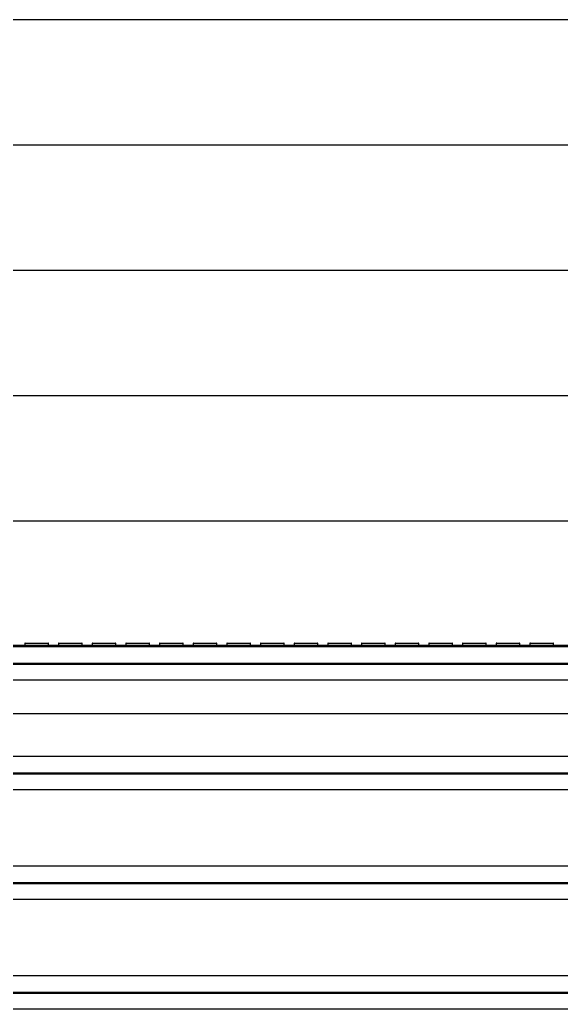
# Model space of a CAD drawing. Header units: millimetres. Extents: x 663313 to 1226001, y 1431724 to 1620898.
# Drawn here: x 810709 to 811513, y 1509406 to 1510876 of the extents above; entities that cross this region are included whole.
import ezdxf

# ---------------------------------------------------------------- set-up
doc = ezdxf.new("R2010")
doc.units = ezdxf.units.MM
for name, pattern in [('CENTER', [50.8, 31.75, -6.35, 6.35, -6.35]), ('DPA_Grid _ Level 100', [1000, 550, -160, 130, -160]), ('TA_GL_000.70000', [1.925, 0.7, -0.175, 0.175, -0.175, 0.7])]:
    doc.linetypes.add(name, pattern=pattern)
doc.layers.add('000 - 0_HIDE_OBJ_FRAMING_DEF_SUB', color=7, linetype='Continuous', plot=False)
for name, color, linetype in [('000 - 0_SYM_DWG_GRIDLINE_MAIN_COLOR_251', 7, 'Continuous'), ('000 - CONCRETE_EX_BUILDING_SUB_COLOR_251', 7, 'Continuous'), ('000 - GRID', 7, 'CENTER')]:
    doc.layers.add(name, color=color, linetype=linetype)
doc.styles.add('TA', font='', dxfattribs={"height": 4.5})
doc.styles.get('TA').set_extended_font_data('Cordia New')

# ---------------------------------------------------------------- blocks, each defined once
blk = doc.blocks.new('*U4807')
at = {"layer": '000 - 0_SYM_DWG_GRIDLINE_MAIN_COLOR_251', "color": 7, "linetype": 'ByBlock', "ltscale": 5}
blk.add_line((12, 0), (-308, 0), dxfattribs=at)
at = {"color": 7, "style": 'TA', "flags": 1}
blk.add_attdef('LOCATION', (6, -6), '', height=4.5, rotation=270, dxfattribs=at)
blk = doc.blocks.new('W-1-PP18-ST_ENT4_REV00_20260602-143416_ELEVATION_1_DIMS')
at = {"layer": '000 - GRID', "color": 7, "linetype": 'TA_GL_000.70000', "xscale": 50, "yscale": 50, "zscale": 50, "rotation": 180}
blk.add_blockref('*U4807', (0, 102340), dxfattribs=at)
blk = doc.blocks.new('DR_Door-Overhead-Rolling - RS-24526168-ENT 4 ELE-1 sheet')
at = {"layer": '000 - CONCRETE_EX_BUILDING_SUB_COLOR_251', "color": 7}
for p, q in [((1810154.1, 103270.6), (1807373.8, 103270.6)), ((1810154.1, 103084.4), (1807373.5, 103084.4)), ((1810154.1, 102898.3), (1807373.5, 102898.3)), ((1810154.1, 102712.2), (1807373.5, 102712.2)), ((1810154.1, 102526.1), (1807373.5, 102526.1))]:
    blk.add_line(p, q, dxfattribs=at)
blk = doc.blocks.new('DPA_GM_Tactile Tile Line Base - Decision Tactile-22558785-ENT 4 ELE-1 sheet')
at = {"layer": '000 - CONCRETE_EX_BUILDING_SUB_COLOR_251', "color": 7}
for p, q in [((1807781.2, 102342), (1808081.2, 102342)), ((1808038.7, 102345), (1808038.7, 102342)), ((1808039.3, 102345), (1808038.7, 102345)), ((1808038.7, 102345), (1808039.3, 102345)), ((1808038.7, 102345), (1808038.7, 102342)), ((1808039.3, 102345), (1808038.7, 102345)), ((1808038.7, 102345), (1808039.3, 102345)), ((1808038.7, 102345), (1808038.7, 102342)), ((1808039.3, 102345), (1808038.7, 102345)), ((1808038.7, 102345), (1808039.3, 102345)), ((1808038.7, 102345), (1808038.7, 102342)), ((1808039.3, 102345), (1808038.7, 102345)), ((1808038.7, 102345), (1808039.3, 102345)), ((1808038.7, 102345), (1808038.7, 102342)), ((1808039.3, 102345), (1808038.7, 102345)), ((1808038.7, 102345), (1808039.3, 102345)), ((1808038.7, 102345), (1808038.7, 102342)), ((1808039.3, 102345), (1808038.7, 102345)), ((1808038.7, 102345), (1808056.2, 102345)), ((1808056.2, 102345), (1808073.7, 102345)), ((1808073.7, 102345), (1808073.1, 102345)), ((1808073.1, 102345), (1808073.7, 102345)), ((1808073.7, 102345), (1808073.1, 102345)), ((1808073.1, 102345), (1808073.7, 102345)), ((1808073.7, 102345), (1808073.1, 102345)), ((1808073.1, 102345), (1808073.7, 102345)), ((1808073.7, 102345), (1808073.1, 102345)), ((1808073.1, 102345), (1808073.7, 102345)), ((1808073.7, 102345), (1808073.1, 102345)), ((1808073.1, 102345), (1808073.7, 102345)), ((1808073.7, 102345), (1808073.1, 102345)), ((1808073.7, 102342), (1808073.7, 102345)), ((1808073.7, 102342), (1808073.7, 102345)), ((1808073.7, 102342), (1808073.7, 102345)), ((1808073.7, 102342), (1808073.7, 102345)), ((1808073.7, 102342), (1808073.7, 102345)), ((1808073.7, 102342), (1808073.7, 102345)), ((1808081.2, 102342), (1808381.2, 102342)), ((1808081.2, 102340), (1808081.2, 102342)), ((1808081.2, 102340), (1808081.2, 102342)), ((1808088.7, 102345), (1808088.7, 102342)), ((1808089.3, 102345), (1808088.7, 102345)), ((1808088.7, 102345), (1808089.3, 102345)), ((1808088.7, 102345), (1808088.7, 102342)), ((1808089.3, 102345), (1808088.7, 102345)), ((1808088.7, 102345), (1808089.3, 102345)), ((1808088.7, 102345), (1808088.7, 102342)), ((1808089.3, 102345), (1808088.7, 102345)), ((1808088.7, 102345), (1808089.3, 102345)), ((1808088.7, 102345), (1808088.7, 102342)), ((1808089.3, 102345), (1808088.7, 102345)), ((1808088.7, 102345), (1808089.3, 102345)), ((1808088.7, 102345), (1808088.7, 102342)), ((1808089.3, 102345), (1808088.7, 102345)), ((1808088.7, 102345), (1808089.3, 102345)), ((1808088.7, 102345), (1808088.7, 102342)), ((1808089.3, 102345), (1808088.7, 102345)), ((1808088.7, 102345), (1808106.2, 102345)), ((1808106.2, 102345), (1808123.7, 102345)), ((1808123.7, 102345), (1808123.1, 102345)), ((1808123.1, 102345), (1808123.7, 102345)), ((1808123.7, 102345), (1808123.1, 102345)), ((1808123.1, 102345), (1808123.7, 102345)), ((1808123.7, 102345), (1808123.1, 102345)), ((1808123.1, 102345), (1808123.7, 102345)), ((1808123.7, 102345), (1808123.1, 102345)), ((1808123.1, 102345), (1808123.7, 102345)), ((1808123.7, 102345), (1808123.1, 102345)), ((1808123.1, 102345), (1808123.7, 102345)), ((1808123.7, 102345), (1808123.1, 102345)), ((1808123.7, 102342), (1808123.7, 102345)), ((1808123.7, 102342), (1808123.7, 102345)), ((1808123.7, 102342), (1808123.7, 102345)), ((1808123.7, 102342), (1808123.7, 102345)), ((1808123.7, 102342), (1808123.7, 102345)), ((1808123.7, 102342), (1808123.7, 102345)), ((1808138.7, 102345), (1808138.7, 102342)), ((1808139.3, 102345), (1808138.7, 102345)), ((1808138.7, 102345), (1808139.3, 102345)), ((1808138.7, 102345), (1808138.7, 102342)), ((1808139.3, 102345), (1808138.7, 102345)), ((1808138.7, 102345), (1808139.3, 102345)), ((1808138.7, 102345), (1808138.7, 102342)), ((1808139.3, 102345), (1808138.7, 102345)), ((1808138.7, 102345), (1808139.3, 102345)), ((1808138.7, 102345), (1808138.7, 102342)), ((1808139.3, 102345), (1808138.7, 102345)), ((1808138.7, 102345), (1808139.3, 102345)), ((1808138.7, 102345), (1808138.7, 102342)), ((1808139.3, 102345), (1808138.7, 102345)), ((1808138.7, 102345), (1808139.3, 102345)), ((1808138.7, 102345), (1808138.7, 102342)), ((1808139.3, 102345), (1808138.7, 102345)), ((1808138.7, 102345), (1808156.2, 102345)), ((1808156.2, 102345), (1808173.7, 102345)), ((1808173.7, 102345), (1808173.1, 102345)), ((1808173.1, 102345), (1808173.7, 102345)), ((1808173.7, 102345), (1808173.1, 102345)), ((1808173.1, 102345), (1808173.7, 102345)), ((1808173.7, 102345), (1808173.1, 102345)), ((1808173.1, 102345), (1808173.7, 102345)), ((1808173.7, 102345), (1808173.1, 102345)), ((1808173.1, 102345), (1808173.7, 102345)), ((1808173.7, 102345), (1808173.1, 102345)), ((1808173.1, 102345), (1808173.7, 102345)), ((1808173.7, 102345), (1808173.1, 102345)), ((1808173.7, 102342), (1808173.7, 102345)), ((1808173.7, 102342), (1808173.7, 102345)), ((1808173.7, 102342), (1808173.7, 102345)), ((1808173.7, 102342), (1808173.7, 102345)), ((1808173.7, 102342), (1808173.7, 102345)), ((1808173.7, 102342), (1808173.7, 102345)), ((1808188.7, 102345), (1808188.7, 102342)), ((1808189.3, 102345), (1808188.7, 102345)), ((1808188.7, 102345), (1808189.3, 102345)), ((1808188.7, 102345), (1808188.7, 102342)), ((1808189.3, 102345), (1808188.7, 102345)), ((1808188.7, 102345), (1808189.3, 102345)), ((1808188.7, 102345), (1808188.7, 102342)), ((1808189.3, 102345), (1808188.7, 102345)), ((1808188.7, 102345), (1808189.3, 102345)), ((1808188.7, 102345), (1808188.7, 102342)), ((1808189.3, 102345), (1808188.7, 102345)), ((1808188.7, 102345), (1808189.3, 102345)), ((1808188.7, 102345), (1808188.7, 102342)), ((1808189.3, 102345), (1808188.7, 102345)), ((1808188.7, 102345), (1808189.3, 102345)), ((1808188.7, 102345), (1808188.7, 102342)), ((1808189.3, 102345), (1808188.7, 102345)), ((1808188.7, 102345), (1808206.2, 102345)), ((1808206.2, 102345), (1808223.7, 102345)), ((1808223.7, 102345), (1808223.1, 102345)), ((1808223.1, 102345), (1808223.7, 102345)), ((1808223.7, 102345), (1808223.1, 102345)), ((1808223.1, 102345), (1808223.7, 102345)), ((1808223.7, 102345), (1808223.1, 102345)), ((1808223.1, 102345), (1808223.7, 102345)), ((1808223.7, 102345), (1808223.1, 102345)), ((1808223.1, 102345), (1808223.7, 102345)), ((1808223.7, 102345), (1808223.1, 102345)), ((1808223.1, 102345), (1808223.7, 102345)), ((1808223.7, 102345), (1808223.1, 102345)), ((1808223.7, 102342), (1808223.7, 102345)), ((1808223.7, 102342), (1808223.7, 102345)), ((1808223.7, 102342), (1808223.7, 102345)), ((1808223.7, 102342), (1808223.7, 102345)), ((1808223.7, 102342), (1808223.7, 102345)), ((1808223.7, 102342), (1808223.7, 102345)), ((1808238.7, 102345), (1808238.7, 102342)), ((1808239.3, 102345), (1808238.7, 102345)), ((1808238.7, 102345), (1808239.3, 102345)), ((1808238.7, 102345), (1808238.7, 102342)), ((1808239.3, 102345), (1808238.7, 102345)), ((1808238.7, 102345), (1808239.3, 102345)), ((1808238.7, 102345), (1808238.7, 102342)), ((1808239.3, 102345), (1808238.7, 102345)), ((1808238.7, 102345), (1808239.3, 102345)), ((1808238.7, 102345), (1808238.7, 102342)), ((1808239.3, 102345), (1808238.7, 102345)), ((1808238.7, 102345), (1808239.3, 102345)), ((1808238.7, 102345), (1808238.7, 102342)), ((1808239.3, 102345), (1808238.7, 102345)), ((1808238.7, 102345), (1808239.3, 102345)), ((1808238.7, 102345), (1808238.7, 102342)), ((1808239.3, 102345), (1808238.7, 102345)), ((1808238.7, 102345), (1808256.2, 102345)), ((1808256.2, 102345), (1808273.7, 102345)), ((1808273.7, 102345), (1808273.1, 102345)), ((1808273.1, 102345), (1808273.7, 102345)), ((1808273.7, 102345), (1808273.1, 102345)), ((1808273.1, 102345), (1808273.7, 102345)), ((1808273.7, 102345), (1808273.1, 102345)), ((1808273.1, 102345), (1808273.7, 102345)), ((1808273.7, 102345), (1808273.1, 102345)), ((1808273.1, 102345), (1808273.7, 102345)), ((1808273.7, 102345), (1808273.1, 102345)), ((1808273.1, 102345), (1808273.7, 102345)), ((1808273.7, 102345), (1808273.1, 102345)), ((1808273.7, 102342), (1808273.7, 102345)), ((1808273.7, 102342), (1808273.7, 102345)), ((1808273.7, 102342), (1808273.7, 102345)), ((1808273.7, 102342), (1808273.7, 102345)), ((1808273.7, 102342), (1808273.7, 102345)), ((1808273.7, 102342), (1808273.7, 102345)), ((1808288.7, 102345), (1808288.7, 102342)), ((1808289.3, 102345), (1808288.7, 102345)), ((1808288.7, 102345), (1808289.3, 102345)), ((1808288.7, 102345), (1808288.7, 102342)), ((1808289.3, 102345), (1808288.7, 102345)), ((1808288.7, 102345), (1808289.3, 102345)), ((1808288.7, 102345), (1808288.7, 102342)), ((1808289.3, 102345), (1808288.7, 102345)), ((1808288.7, 102345), (1808289.3, 102345)), ((1808288.7, 102345), (1808288.7, 102342)), ((1808289.3, 102345), (1808288.7, 102345)), ((1808288.7, 102345), (1808289.3, 102345)), ((1808288.7, 102345), (1808288.7, 102342)), ((1808289.3, 102345), (1808288.7, 102345)), ((1808288.7, 102345), (1808289.3, 102345)), ((1808288.7, 102345), (1808288.7, 102342)), ((1808289.3, 102345), (1808288.7, 102345)), ((1808288.7, 102345), (1808306.2, 102345)), ((1808306.2, 102345), (1808323.7, 102345)), ((1808323.7, 102345), (1808323.1, 102345)), ((1808323.1, 102345), (1808323.7, 102345)), ((1808323.7, 102345), (1808323.1, 102345)), ((1808323.1, 102345), (1808323.7, 102345)), ((1808323.7, 102345), (1808323.1, 102345)), ((1808323.1, 102345), (1808323.7, 102345)), ((1808323.7, 102345), (1808323.1, 102345)), ((1808323.1, 102345), (1808323.7, 102345)), ((1808323.7, 102345), (1808323.1, 102345)), ((1808323.1, 102345), (1808323.7, 102345)), ((1808323.7, 102345), (1808323.1, 102345)), ((1808323.7, 102342), (1808323.7, 102345)), ((1808323.7, 102342), (1808323.7, 102345)), ((1808323.7, 102342), (1808323.7, 102345)), ((1808323.7, 102342), (1808323.7, 102345)), ((1808323.7, 102342), (1808323.7, 102345)), ((1808323.7, 102342), (1808323.7, 102345)), ((1808338.7, 102345), (1808338.7, 102342)), ((1808339.3, 102345), (1808338.7, 102345)), ((1808338.7, 102345), (1808339.3, 102345)), ((1808338.7, 102345), (1808338.7, 102342)), ((1808339.3, 102345), (1808338.7, 102345)), ((1808338.7, 102345), (1808339.3, 102345)), ((1808338.7, 102345), (1808338.7, 102342)), ((1808339.3, 102345), (1808338.7, 102345)), ((1808338.7, 102345), (1808339.3, 102345)), ((1808338.7, 102345), (1808338.7, 102342)), ((1808339.3, 102345), (1808338.7, 102345)), ((1808338.7, 102345), (1808339.3, 102345)), ((1808338.7, 102345), (1808338.7, 102342)), ((1808339.3, 102345), (1808338.7, 102345)), ((1808338.7, 102345), (1808339.3, 102345)), ((1808338.7, 102345), (1808338.7, 102342)), ((1808339.3, 102345), (1808338.7, 102345)), ((1808338.7, 102345), (1808356.2, 102345)), ((1808356.2, 102345), (1808373.7, 102345)), ((1808373.7, 102345), (1808373.1, 102345)), ((1808373.1, 102345), (1808373.7, 102345)), ((1808373.7, 102345), (1808373.1, 102345)), ((1808373.1, 102345), (1808373.7, 102345)), ((1808373.7, 102345), (1808373.1, 102345)), ((1808373.1, 102345), (1808373.7, 102345)), ((1808373.7, 102345), (1808373.1, 102345)), ((1808373.1, 102345), (1808373.7, 102345)), ((1808373.7, 102345), (1808373.1, 102345)), ((1808373.1, 102345), (1808373.7, 102345)), ((1808373.7, 102345), (1808373.1, 102345)), ((1808373.7, 102342), (1808373.7, 102345)), ((1808373.7, 102342), (1808373.7, 102345)), ((1808373.7, 102342), (1808373.7, 102345)), ((1808373.7, 102342), (1808373.7, 102345)), ((1808373.7, 102342), (1808373.7, 102345)), ((1808373.7, 102342), (1808373.7, 102345)), ((1808381.2, 102342), (1808681.2, 102342)), ((1808381.2, 102340), (1808381.2, 102342)), ((1808381.2, 102340), (1808381.2, 102342)), ((1808388.7, 102345), (1808388.7, 102342)), ((1808389.3, 102345), (1808388.7, 102345)), ((1808388.7, 102345), (1808389.3, 102345)), ((1808388.7, 102345), (1808388.7, 102342)), ((1808389.3, 102345), (1808388.7, 102345)), ((1808388.7, 102345), (1808389.3, 102345)), ((1808388.7, 102345), (1808388.7, 102342)), ((1808389.3, 102345), (1808388.7, 102345)), ((1808388.7, 102345), (1808389.3, 102345)), ((1808388.7, 102345), (1808388.7, 102342)), ((1808389.3, 102345), (1808388.7, 102345)), ((1808388.7, 102345), (1808389.3, 102345)), ((1808388.7, 102345), (1808388.7, 102342)), ((1808389.3, 102345), (1808388.7, 102345)), ((1808388.7, 102345), (1808389.3, 102345)), ((1808388.7, 102345), (1808388.7, 102342)), ((1808389.3, 102345), (1808388.7, 102345)), ((1808388.7, 102345), (1808406.2, 102345)), ((1808406.2, 102345), (1808423.7, 102345)), ((1808423.7, 102345), (1808423.1, 102345)), ((1808423.1, 102345), (1808423.7, 102345)), ((1808423.7, 102345), (1808423.1, 102345)), ((1808423.1, 102345), (1808423.7, 102345)), ((1808423.7, 102345), (1808423.1, 102345)), ((1808423.1, 102345), (1808423.7, 102345)), ((1808423.7, 102345), (1808423.1, 102345)), ((1808423.1, 102345), (1808423.7, 102345)), ((1808423.7, 102345), (1808423.1, 102345)), ((1808423.1, 102345), (1808423.7, 102345)), ((1808423.7, 102345), (1808423.1, 102345)), ((1808423.7, 102342), (1808423.7, 102345)), ((1808423.7, 102342), (1808423.7, 102345)), ((1808423.7, 102342), (1808423.7, 102345)), ((1808423.7, 102342), (1808423.7, 102345)), ((1808423.7, 102342), (1808423.7, 102345)), ((1808423.7, 102342), (1808423.7, 102345)), ((1808438.7, 102345), (1808438.7, 102342)), ((1808439.3, 102345), (1808438.7, 102345)), ((1808438.7, 102345), (1808439.3, 102345)), ((1808438.7, 102345), (1808438.7, 102342)), ((1808439.3, 102345), (1808438.7, 102345)), ((1808438.7, 102345), (1808439.3, 102345)), ((1808438.7, 102345), (1808438.7, 102342)), ((1808439.3, 102345), (1808438.7, 102345)), ((1808438.7, 102345), (1808439.3, 102345)), ((1808438.7, 102345), (1808438.7, 102342)), ((1808439.3, 102345), (1808438.7, 102345)), ((1808438.7, 102345), (1808439.3, 102345)), ((1808438.7, 102345), (1808438.7, 102342)), ((1808439.3, 102345), (1808438.7, 102345)), ((1808438.7, 102345), (1808439.3, 102345)), ((1808438.7, 102345), (1808438.7, 102342)), ((1808439.3, 102345), (1808438.7, 102345)), ((1808438.7, 102345), (1808456.2, 102345)), ((1808456.2, 102345), (1808473.7, 102345)), ((1808473.7, 102345), (1808473.1, 102345)), ((1808473.1, 102345), (1808473.7, 102345)), ((1808473.7, 102345), (1808473.1, 102345)), ((1808473.1, 102345), (1808473.7, 102345)), ((1808473.7, 102345), (1808473.1, 102345)), ((1808473.1, 102345), (1808473.7, 102345)), ((1808473.7, 102345), (1808473.1, 102345)), ((1808473.1, 102345), (1808473.7, 102345)), ((1808473.7, 102345), (1808473.1, 102345)), ((1808473.1, 102345), (1808473.7, 102345)), ((1808473.7, 102345), (1808473.1, 102345)), ((1808473.7, 102342), (1808473.7, 102345)), ((1808473.7, 102342), (1808473.7, 102345)), ((1808473.7, 102342), (1808473.7, 102345)), ((1808473.7, 102342), (1808473.7, 102345)), ((1808473.7, 102342), (1808473.7, 102345)), ((1808473.7, 102342), (1808473.7, 102345)), ((1808488.7, 102345), (1808488.7, 102342)), ((1808489.3, 102345), (1808488.7, 102345)), ((1808488.7, 102345), (1808489.3, 102345)), ((1808488.7, 102345), (1808488.7, 102342)), ((1808489.3, 102345), (1808488.7, 102345)), ((1808488.7, 102345), (1808489.3, 102345)), ((1808488.7, 102345), (1808488.7, 102342)), ((1808489.3, 102345), (1808488.7, 102345)), ((1808488.7, 102345), (1808489.3, 102345)), ((1808488.7, 102345), (1808488.7, 102342)), ((1808489.3, 102345), (1808488.7, 102345)), ((1808488.7, 102345), (1808489.3, 102345)), ((1808488.7, 102345), (1808488.7, 102342)), ((1808489.3, 102345), (1808488.7, 102345)), ((1808488.7, 102345), (1808489.3, 102345)), ((1808488.7, 102345), (1808488.7, 102342)), ((1808489.3, 102345), (1808488.7, 102345)), ((1808488.7, 102345), (1808506.2, 102345)), ((1808506.2, 102345), (1808523.7, 102345)), ((1808523.7, 102345), (1808523.1, 102345)), ((1808523.1, 102345), (1808523.7, 102345)), ((1808523.7, 102345), (1808523.1, 102345)), ((1808523.1, 102345), (1808523.7, 102345)), ((1808523.7, 102345), (1808523.1, 102345)), ((1808523.1, 102345), (1808523.7, 102345)), ((1808523.7, 102345), (1808523.1, 102345)), ((1808523.1, 102345), (1808523.7, 102345)), ((1808523.7, 102345), (1808523.1, 102345)), ((1808523.1, 102345), (1808523.7, 102345)), ((1808523.7, 102345), (1808523.1, 102345)), ((1808523.7, 102342), (1808523.7, 102345)), ((1808523.7, 102342), (1808523.7, 102345)), ((1808523.7, 102342), (1808523.7, 102345)), ((1808523.7, 102342), (1808523.7, 102345)), ((1808523.7, 102342), (1808523.7, 102345)), ((1808523.7, 102342), (1808523.7, 102345)), ((1808538.7, 102345), (1808538.7, 102342)), ((1808539.3, 102345), (1808538.7, 102345)), ((1808538.7, 102345), (1808539.3, 102345)), ((1808538.7, 102345), (1808538.7, 102342)), ((1808539.3, 102345), (1808538.7, 102345)), ((1808538.7, 102345), (1808539.3, 102345)), ((1808538.7, 102345), (1808538.7, 102342)), ((1808539.3, 102345), (1808538.7, 102345)), ((1808538.7, 102345), (1808539.3, 102345)), ((1808538.7, 102345), (1808538.7, 102342)), ((1808539.3, 102345), (1808538.7, 102345)), ((1808538.7, 102345), (1808539.3, 102345)), ((1808538.7, 102345), (1808538.7, 102342)), ((1808539.3, 102345), (1808538.7, 102345)), ((1808538.7, 102345), (1808539.3, 102345)), ((1808538.7, 102345), (1808538.7, 102342)), ((1808539.3, 102345), (1808538.7, 102345)), ((1808538.7, 102345), (1808556.2, 102345)), ((1808556.2, 102345), (1808573.7, 102345)), ((1808573.7, 102345), (1808573.1, 102345)), ((1808573.1, 102345), (1808573.7, 102345)), ((1808573.7, 102345), (1808573.1, 102345)), ((1808573.1, 102345), (1808573.7, 102345)), ((1808573.7, 102345), (1808573.1, 102345)), ((1808573.1, 102345), (1808573.7, 102345)), ((1808573.7, 102345), (1808573.1, 102345)), ((1808573.1, 102345), (1808573.7, 102345)), ((1808573.7, 102345), (1808573.1, 102345)), ((1808573.1, 102345), (1808573.7, 102345)), ((1808573.7, 102345), (1808573.1, 102345)), ((1808573.7, 102342), (1808573.7, 102345)), ((1808573.7, 102342), (1808573.7, 102345)), ((1808573.7, 102342), (1808573.7, 102345)), ((1808573.7, 102342), (1808573.7, 102345)), ((1808573.7, 102342), (1808573.7, 102345)), ((1808573.7, 102342), (1808573.7, 102345)), ((1808588.7, 102345), (1808588.7, 102342)), ((1808589.3, 102345), (1808588.7, 102345)), ((1808588.7, 102345), (1808589.3, 102345)), ((1808588.7, 102345), (1808588.7, 102342)), ((1808589.3, 102345), (1808588.7, 102345)), ((1808588.7, 102345), (1808589.3, 102345)), ((1808588.7, 102345), (1808588.7, 102342)), ((1808589.3, 102345), (1808588.7, 102345)), ((1808588.7, 102345), (1808589.3, 102345)), ((1808588.7, 102345), (1808588.7, 102342)), ((1808589.3, 102345), (1808588.7, 102345)), ((1808588.7, 102345), (1808589.3, 102345)), ((1808588.7, 102345), (1808588.7, 102342)), ((1808589.3, 102345), (1808588.7, 102345)), ((1808588.7, 102345), (1808589.3, 102345)), ((1808588.7, 102345), (1808588.7, 102342)), ((1808589.3, 102345), (1808588.7, 102345)), ((1808588.7, 102345), (1808606.2, 102345)), ((1808606.2, 102345), (1808623.7, 102345)), ((1808623.7, 102345), (1808623.1, 102345)), ((1808623.1, 102345), (1808623.7, 102345)), ((1808623.7, 102345), (1808623.1, 102345)), ((1808623.1, 102345), (1808623.7, 102345)), ((1808623.7, 102345), (1808623.1, 102345)), ((1808623.1, 102345), (1808623.7, 102345)), ((1808623.7, 102345), (1808623.1, 102345)), ((1808623.1, 102345), (1808623.7, 102345)), ((1808623.7, 102345), (1808623.1, 102345)), ((1808623.1, 102345), (1808623.7, 102345)), ((1808623.7, 102345), (1808623.1, 102345)), ((1808623.7, 102342), (1808623.7, 102345)), ((1808623.7, 102342), (1808623.7, 102345)), ((1808623.7, 102342), (1808623.7, 102345)), ((1808623.7, 102342), (1808623.7, 102345)), ((1808623.7, 102342), (1808623.7, 102345)), ((1808623.7, 102342), (1808623.7, 102345)), ((1808638.7, 102345), (1808638.7, 102342)), ((1808639.3, 102345), (1808638.7, 102345)), ((1808638.7, 102345), (1808639.3, 102345)), ((1808638.7, 102345), (1808638.7, 102342)), ((1808639.3, 102345), (1808638.7, 102345)), ((1808638.7, 102345), (1808639.3, 102345)), ((1808638.7, 102345), (1808638.7, 102342)), ((1808639.3, 102345), (1808638.7, 102345)), ((1808638.7, 102345), (1808639.3, 102345)), ((1808638.7, 102345), (1808638.7, 102342)), ((1808639.3, 102345), (1808638.7, 102345)), ((1808638.7, 102345), (1808639.3, 102345)), ((1808638.7, 102345), (1808638.7, 102342)), ((1808639.3, 102345), (1808638.7, 102345)), ((1808638.7, 102345), (1808639.3, 102345)), ((1808638.7, 102345), (1808638.7, 102342)), ((1808639.3, 102345), (1808638.7, 102345)), ((1808638.7, 102345), (1808656.2, 102345)), ((1808656.2, 102345), (1808673.7, 102345)), ((1808673.7, 102345), (1808673.1, 102345)), ((1808673.1, 102345), (1808673.7, 102345)), ((1808673.7, 102345), (1808673.1, 102345)), ((1808673.1, 102345), (1808673.7, 102345)), ((1808673.7, 102345), (1808673.1, 102345)), ((1808673.1, 102345), (1808673.7, 102345)), ((1808673.7, 102345), (1808673.1, 102345)), ((1808673.1, 102345), (1808673.7, 102345)), ((1808673.7, 102345), (1808673.1, 102345)), ((1808673.1, 102345), (1808673.7, 102345)), ((1808673.7, 102345), (1808673.1, 102345)), ((1808673.7, 102342), (1808673.7, 102345)), ((1808673.7, 102342), (1808673.7, 102345)), ((1808673.7, 102342), (1808673.7, 102345)), ((1808673.7, 102342), (1808673.7, 102345)), ((1808673.7, 102342), (1808673.7, 102345)), ((1808673.7, 102342), (1808673.7, 102345)), ((1808681.2, 102342), (1808981.2, 102342)), ((1808681.2, 102340), (1808681.2, 102342)), ((1808681.2, 102340), (1808681.2, 102342)), ((1808688.7, 102345), (1808688.7, 102342)), ((1808689.3, 102345), (1808688.7, 102345)), ((1808688.7, 102345), (1808689.3, 102345)), ((1808688.7, 102345), (1808688.7, 102342)), ((1808689.3, 102345), (1808688.7, 102345)), ((1808688.7, 102345), (1808689.3, 102345)), ((1808688.7, 102345), (1808688.7, 102342)), ((1808689.3, 102345), (1808688.7, 102345)), ((1808688.7, 102345), (1808689.3, 102345)), ((1808688.7, 102345), (1808688.7, 102342)), ((1808689.3, 102345), (1808688.7, 102345)), ((1808688.7, 102345), (1808689.3, 102345)), ((1808688.7, 102345), (1808688.7, 102342)), ((1808689.3, 102345), (1808688.7, 102345)), ((1808688.7, 102345), (1808689.3, 102345)), ((1808688.7, 102345), (1808688.7, 102342)), ((1808689.3, 102345), (1808688.7, 102345)), ((1808688.7, 102345), (1808706.2, 102345)), ((1808706.2, 102345), (1808723.7, 102345)), ((1808723.7, 102345), (1808723.1, 102345)), ((1808723.1, 102345), (1808723.7, 102345)), ((1808723.7, 102345), (1808723.1, 102345)), ((1808723.1, 102345), (1808723.7, 102345)), ((1808723.7, 102345), (1808723.1, 102345)), ((1808723.1, 102345), (1808723.7, 102345)), ((1808723.7, 102345), (1808723.1, 102345)), ((1808723.1, 102345), (1808723.7, 102345)), ((1808723.7, 102345), (1808723.1, 102345)), ((1808723.1, 102345), (1808723.7, 102345)), ((1808723.7, 102345), (1808723.1, 102345)), ((1808723.7, 102342), (1808723.7, 102345)), ((1808723.7, 102342), (1808723.7, 102345)), ((1808723.7, 102342), (1808723.7, 102345)), ((1808723.7, 102342), (1808723.7, 102345)), ((1808723.7, 102342), (1808723.7, 102345)), ((1808723.7, 102342), (1808723.7, 102345)), ((1808738.7, 102345), (1808738.7, 102342)), ((1808739.3, 102345), (1808738.7, 102345)), ((1808738.7, 102345), (1808739.3, 102345)), ((1808738.7, 102345), (1808738.7, 102342)), ((1808739.3, 102345), (1808738.7, 102345)), ((1808738.7, 102345), (1808739.3, 102345)), ((1808738.7, 102345), (1808738.7, 102342)), ((1808739.3, 102345), (1808738.7, 102345)), ((1808738.7, 102345), (1808739.3, 102345)), ((1808738.7, 102345), (1808738.7, 102342)), ((1808739.3, 102345), (1808738.7, 102345)), ((1808738.7, 102345), (1808739.3, 102345)), ((1808738.7, 102345), (1808738.7, 102342)), ((1808739.3, 102345), (1808738.7, 102345)), ((1808738.7, 102345), (1808739.3, 102345)), ((1808738.7, 102345), (1808738.7, 102342)), ((1808739.3, 102345), (1808738.7, 102345)), ((1808738.7, 102345), (1808756.2, 102345)), ((1808756.2, 102345), (1808773.7, 102345)), ((1808773.7, 102345), (1808773.1, 102345)), ((1808773.1, 102345), (1808773.7, 102345)), ((1808773.7, 102345), (1808773.1, 102345)), ((1808773.1, 102345), (1808773.7, 102345)), ((1808773.7, 102345), (1808773.1, 102345)), ((1808773.1, 102345), (1808773.7, 102345)), ((1808773.7, 102345), (1808773.1, 102345)), ((1808773.1, 102345), (1808773.7, 102345)), ((1808773.7, 102345), (1808773.1, 102345)), ((1808773.1, 102345), (1808773.7, 102345)), ((1808773.7, 102345), (1808773.1, 102345)), ((1808773.7, 102342), (1808773.7, 102345)), ((1808773.7, 102342), (1808773.7, 102345)), ((1808773.7, 102342), (1808773.7, 102345)), ((1808773.7, 102342), (1808773.7, 102345)), ((1808773.7, 102342), (1808773.7, 102345)), ((1808773.7, 102342), (1808773.7, 102345)), ((1808788.7, 102345), (1808788.7, 102342)), ((1808789.3, 102345), (1808788.7, 102345)), ((1808788.7, 102345), (1808789.3, 102345)), ((1808788.7, 102345), (1808788.7, 102342)), ((1808789.3, 102345), (1808788.7, 102345)), ((1808788.7, 102345), (1808789.3, 102345)), ((1808788.7, 102345), (1808788.7, 102342)), ((1808789.3, 102345), (1808788.7, 102345)), ((1808788.7, 102345), (1808789.3, 102345)), ((1808788.7, 102345), (1808788.7, 102342)), ((1808789.3, 102345), (1808788.7, 102345)), ((1808788.7, 102345), (1808789.3, 102345)), ((1808788.7, 102345), (1808788.7, 102342)), ((1808789.3, 102345), (1808788.7, 102345)), ((1808788.7, 102345), (1808789.3, 102345)), ((1808788.7, 102345), (1808788.7, 102342)), ((1808789.3, 102345), (1808788.7, 102345)), ((1808788.7, 102345), (1808806.2, 102345)), ((1808806.2, 102345), (1808823.7, 102345)), ((1808823.7, 102345), (1808823.1, 102345)), ((1808823.1, 102345), (1808823.7, 102345)), ((1808823.7, 102345), (1808823.1, 102345)), ((1808823.1, 102345), (1808823.7, 102345)), ((1808823.7, 102345), (1808823.1, 102345)), ((1808823.1, 102345), (1808823.7, 102345)), ((1808823.7, 102345), (1808823.1, 102345)), ((1808823.1, 102345), (1808823.7, 102345)), ((1808823.7, 102345), (1808823.1, 102345)), ((1808823.1, 102345), (1808823.7, 102345)), ((1808823.7, 102345), (1808823.1, 102345)), ((1808823.7, 102342), (1808823.7, 102345)), ((1808823.7, 102342), (1808823.7, 102345)), ((1808823.7, 102342), (1808823.7, 102345)), ((1808823.7, 102342), (1808823.7, 102345)), ((1808823.7, 102342), (1808823.7, 102345)), ((1808823.7, 102342), (1808823.7, 102345))]:
    blk.add_line(p, q, dxfattribs=at)
blk = doc.blocks.new('W-1-PP18-ST_ENT4_REV00_20260602-144452_ELEVATION_1_EX')
at = {"layer": '000 - 0_HIDE_OBJ_FRAMING_DEF_SUB', "color": 7, "linetype": 'DPA_Grid _ Level 100'}
blk.add_line((-3849.1978, 102340), (32047.7924, 102340), dxfattribs=at)
at = {"layer": '000 - CONCRETE_EX_BUILDING_SUB_COLOR_251', "color": 7}
for p, q in [((10194.7112, 102340), (12975.2815, 102340)), ((10194.7112, 102340), (12975.2815, 102340)), ((12975.2815, 102315), (10194.7112, 102315)), ((10194.7112, 102314), (12975.2815, 102314)), ((12975.2815, 102290), (10194.7112, 102290)), ((12975.2815, 102240), (10194.7112, 102240)), ((10194.7112, 102177.1429), (12975.2815, 102177.1429)), ((12975.2815, 102152.1429), (10194.7112, 102152.1429)), ((10194.7112, 102151.1429), (12975.2815, 102151.1429)), ((12975.2815, 102127.1429), (10194.7112, 102127.1429)), ((10194.7112, 102014.2857), (12975.2815, 102014.2857)), ((12975.2815, 101989.2857), (10194.7112, 101989.2857)), ((10194.7112, 101988.2857), (12975.2815, 101988.2857)), ((12975.2815, 101964.2857), (10194.7112, 101964.2857)), ((10194.5821, 101851.4286), (12975.2815, 101851.4286)), ((12975.3986, 101826.4286), (10194.878, 101826.4286)), ((10194.8907, 101825.4286), (12975.3378, 101825.4286)), ((12975.5002, 101801.4286), (10194.141, 101801.4286))]:
    blk.add_line(p, q, dxfattribs=at)
for name in ['DR_Door-Overhead-Rolling - RS-24526168-ENT 4 ELE-1 sheet', 'DPA_GM_Tactile Tile Line Base - Decision Tactile-22558785-ENT 4 ELE-1 sheet']:
    blk.add_blockref(name, (-1797178.8102, 0), dxfattribs=at)

msp = doc.modelspace()

# ---------------------------------------------------------------- block references
at = {"color": 7}
msp.add_blockref('W-1-PP18-ST_ENT4_REV00_20260602-143416_ELEVATION_1_DIMS', (799856.9923, 1407605.0011), dxfattribs=at)

# ---------------------------------------------------------------- next in the draw order: block references
msp.add_blockref('W-1-PP18-ST_ENT4_REV00_20260602-144452_ELEVATION_1_EX', (799856.9923, 1407605.0011), dxfattribs=at)

doc.saveas('drawing.dxf')
